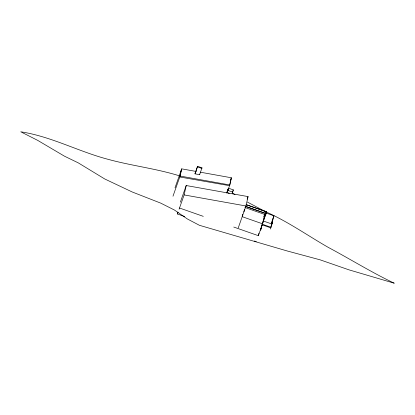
<?xml version="1.0" encoding="UTF-8"?>
<svg xmlns="http://www.w3.org/2000/svg" width="415" height="415" viewBox="0 0 415 415"><rect width="100%" height="100%" fill="white"/><g stroke="black" fill="none" stroke-linecap="round" stroke-linejoin="round"><path stroke-width="0.62" d="M181.355 169.792L179.757 176.987L229.557 185.681L231.155 178.486M172.982 196.222L180.089 176.048L181.687 168.853L196.347 171.483M184.748 216.557L177.413 213.984L177.828 212.101M179.093 209.207L184.125 194.92L186.21 185.526L248.056 196.596L245.965 205.99L238.023 228.546L233.759 227.047M201.975 167.842L199.646 174.679L194.983 173.844L197.561 166.291L201.975 167.842L201.846 168.423L197.431 166.877L197.561 166.291M199.646 174.679L199.776 174.098M227.913 190.35L228.364 188.327M226.958 192.996L229.806 184.976L231.409 177.781L200.175 172.168M232.234 193.763L233.313 189.873L228.468 188.171M242.759 214.176L242.199 216.682L262.539 223.82L258.363 235.684L238.62 228.758M243.87 211.951L244.425 209.445M258.363 235.684L258.924 233.163M261.564 226.678L261.886 225.236M262.539 223.82L264.63 214.425L263.795 216.796M266.171 212.895L265.74 214.814L244.886 207.495M260.931 228.468L266.57 211.764L246.515 204.725M271.426 224.878L270.767 227.84L261.99 224.759L263.126 221.532M272.805 218.996L271.623 224.318L273.931 215.8L265.989 213.009M270.347 229.033L272.645 221.6L271.706 224.266M175.021 187.788L181.687 168.853M180.338 202.204L186.21 185.526M177.413 213.984L178.04 212.19M194.983 173.844L197.431 166.877M230.543 180.24L231.409 177.781M226.777 192.83L228.167 188.892M226.839 192.876L228.229 188.939M233.313 189.873L232.177 193.089L234.983 194.568M247.143 199.184L248.056 196.596M266.57 211.764L263.312 221.003L272.09 224.084M260.869 229.293L261.289 228.1L260.636 230.346M271.56 222.539L273.931 215.8M184.125 194.92L246.168 206.027M180.089 176.048L229.806 184.976M179.441 175.835C156.04 168.537 131.477 165.767 107.874 159.272C78.357 151.48 51.138 136.457 20.75 131.794L37.682 140.374L64.47 156.18L78.233 162.851L104.782 178.995L132.297 192.015L160.74 203.132L174.43 210.021L187.388 218.98L199.418 225.298L287.185 250.966L320.136 259.842L348.968 269.843L394.25 283.206C371.596 272.416 350.244 259.11 328.166 247.33C307.349 235.398 287.652 221.392 265.605 211.723M227.825 190.355L232.815 192.104M246.105 204.699L265.636 211.551L265.263 213.243L245.732 206.39M245.286 206.364L266.139 213.684M262.187 224.199L270.964 227.28M179.513 208.014L203.283 216.355M254.426 241.006L256.257 241.649M226.574 192.129L229.21 193.499M265.092 211.458L247.418 202.069"/></g></svg>
